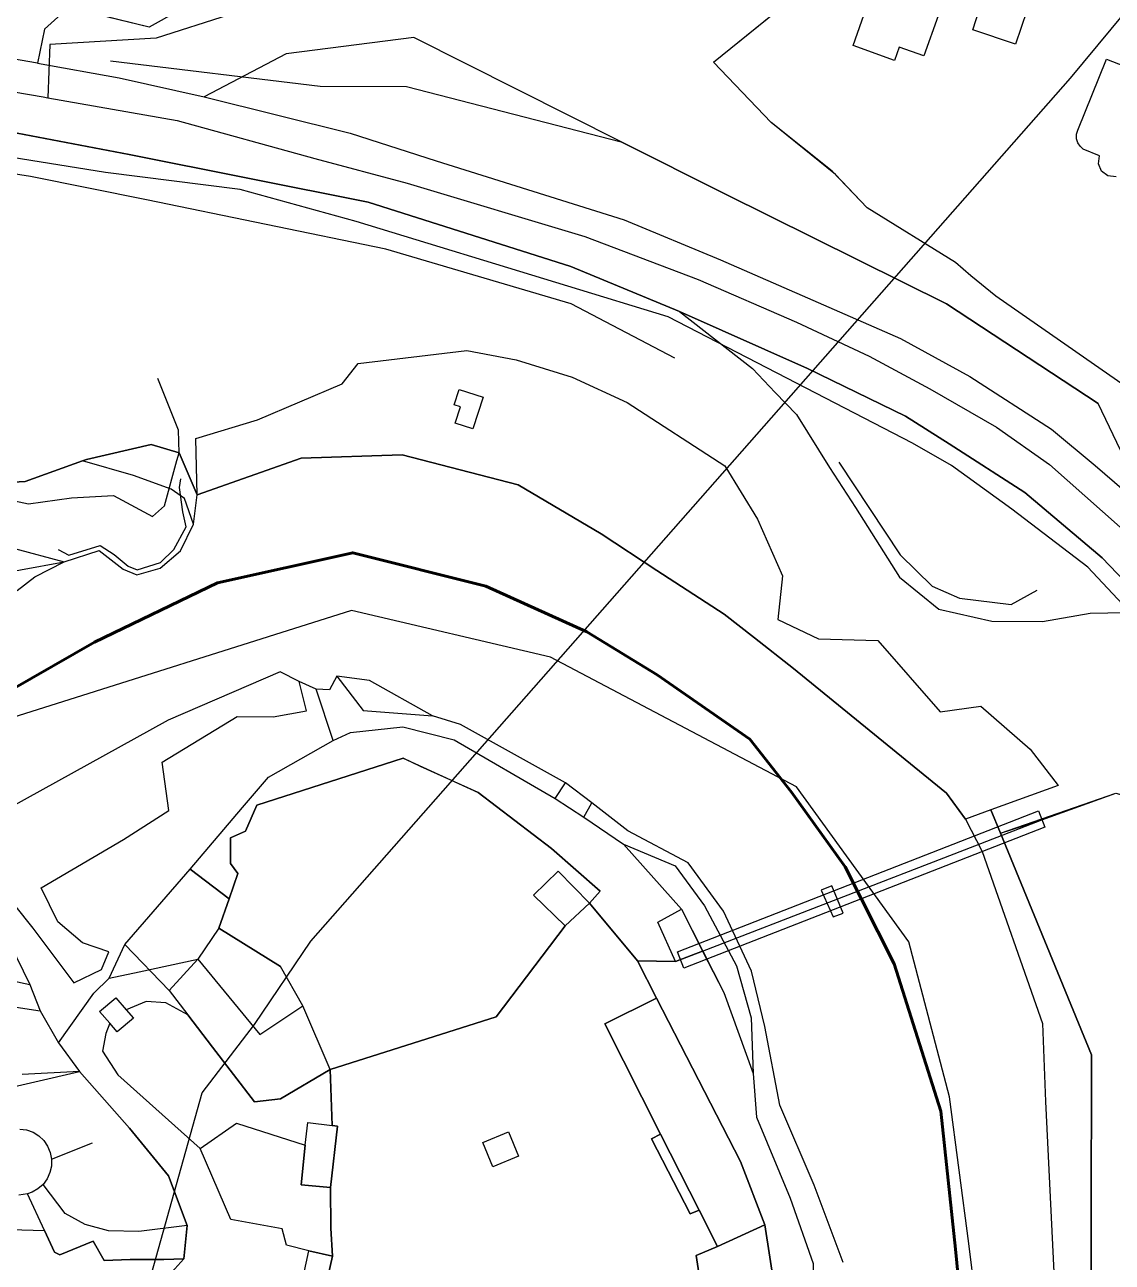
# Model space of a CAD drawing. Header units: millimetres. Extents: x 2635158 to 2636580, y 5834609 to 5836244.
# Drawn here: x 2636082.8 to 2636251, y 5835530.5 to 5835721.9 of the extents above; entities that cross this region are included whole.
import ezdxf

# ---------------------------------------------------------------- set-up
doc = ezdxf.new("R2010")
doc.units = ezdxf.units.MM
for name, color, linetype in [('IRT_OpenStreetMap_Vector geometry_amenity_biergarten', 44, 'Continuous'), ('IRT_OpenStreetMap_Vector geometry_amenity_boat_rental', 44, 'Continuous'), ('IRT_OpenStreetMap_Vector geometry_amenity_parking', 44, 'Continuous'), ('IRT_OpenStreetMap_Vector geometry_amenity_restaurant', 44, 'Continuous'), ('IRT_OpenStreetMap_Vector geometry_barrier_city_wall', 90, 'Continuous'), ('IRT_OpenStreetMap_Vector geometry_barrier_fence', 90, 'Continuous'), ('IRT_OpenStreetMap_Vector geometry_barrier_retaining_wall', 90, 'Continuous'), ('IRT_OpenStreetMap_Vector geometry_barrier_wall', 90, 'Continuous'), ('IRT_OpenStreetMap_Vector geometry_boundary_protected_area', 100, 'Continuous'), ('IRT_OpenStreetMap_Vector geometry_building_garage', 10, 'Continuous'), ('IRT_OpenStreetMap_Vector geometry_building_residential', 10, 'Continuous'), ('IRT_OpenStreetMap_Vector geometry_building_yes', 10, 'Continuous'), ('IRT_OpenStreetMap_Vector geometry_highway_path', 220, 'Continuous'), ('IRT_OpenStreetMap_Vector geometry_highway_residential', 220, 'Continuous'), ('IRT_OpenStreetMap_Vector geometry_highway_secondary', 220, 'Continuous'), ('IRT_OpenStreetMap_Vector geometry_highway_service', 220, 'Continuous'), ('IRT_OpenStreetMap_Vector geometry_highway_steps', 220, 'Continuous'), ('IRT_OpenStreetMap_Vector geometry_highway_via_ferrata', 220, 'Continuous'), ('IRT_OpenStreetMap_Vector geometry_landuse_grass', 60, 'Continuous'), ('IRT_OpenStreetMap_Vector geometry_landuse_industrial', 60, 'Continuous'), ('IRT_OpenStreetMap_Vector geometry_landuse_residential', 60, 'Continuous'), ('IRT_OpenStreetMap_Vector geometry_man_made_bridge', 30, 'Continuous'), ('IRT_OpenStreetMap_Vector geometry_natural_bare_rock', 72, 'Continuous'), ('IRT_OpenStreetMap_Vector geometry_natural_cliff', 72, 'Continuous'), ('IRT_OpenStreetMap_Vector geometry_natural_grassland', 72, 'Continuous'), ('IRT_OpenStreetMap_Vector geometry_natural_scrub', 72, 'Continuous'), ('IRT_OpenStreetMap_Vector geometry_natural_wood', 72, 'Continuous'), ('IRT_OpenStreetMap_Vector geometry_power_minor_line', 154, 'Continuous'), ('IRT_OpenStreetMap_Vector geometry_unknown', 7, 'Continuous')]:
    doc.layers.add(name, color=color, linetype=linetype)
doc.layers.add('IRT_OpenStreetMap_Vector geometry_highway_footway', color=220, linetype='Continuous', lineweight=30)
doc.layers.add('IRT_OpenStreetMap_Vector geometry_waterway_river', color=130, linetype='Continuous', lineweight=60)

msp = doc.modelspace()

# ---------------------------------------------------------------- linework, layer by layer
at = {"layer": 'IRT_OpenStreetMap_Vector geometry_amenity_biergarten'}
msp.add_lwpolyline([(2636109.92, 5835548.1), (2636115.53, 5835552.05), (2636126.14, 5835548.62), (2636125.53, 5835542.48), (2636130.06, 5835542.1), (2636130.12, 5835535.8), (2636130.36, 5835531.44), (2636126.72, 5835532.3), (2636123.24, 5835533.16), (2636122.61, 5835535.7), (2636114.67, 5835537.14), (2636109.92, 5835548.1)], dxfattribs=at)
at = {"layer": 'IRT_OpenStreetMap_Vector geometry_amenity_boat_rental'}
msp.add_lwpolyline([(2636122.34, 5835576.27), (2636112.79, 5835582.2), (2636114.38, 5835586.73), (2636115.74, 5835590.65), (2636114.58, 5835592.18), (2636114.61, 5835596.15), (2636116.93, 5835597.18), (2636118.66, 5835601.23), (2636141.31, 5835608.45), (2636152.92, 5835603.14), (2636164.26, 5835594.5), (2636171.79, 5835587.89), (2636170.16, 5835586.06), (2636166.38, 5835582.53), (2636155.72, 5835568.48), (2636130, 5835560.3), (2636125.8, 5835570.15), (2636122.34, 5835576.27)], dxfattribs=at)
at = {"layer": 'IRT_OpenStreetMap_Vector geometry_amenity_parking'}
for points in [[(2636108.36, 5835591.31), (2636114.38, 5835586.73), (2636112.79, 5835582.2), (2636109.56, 5835577.41), (2636105.11, 5835572.55), (2636098.27, 5835579.68), (2636108.36, 5835591.31)], [(2636112.79, 5835582.2), (2636109.56, 5835577.41), (2636105.11, 5835572.55), (2636108, 5835568.76), (2636111.84, 5835563.76), (2636118.3, 5835555.32), (2636122.36, 5835555.78), (2636130, 5835560.3), (2636125.8, 5835570.15), (2636122.34, 5835576.27), (2636112.79, 5835582.2)]]:
    msp.add_lwpolyline(points, dxfattribs=at)
at = {"layer": 'IRT_OpenStreetMap_Vector geometry_amenity_restaurant'}
msp.add_lwpolyline([(2636130.06, 5835542.1), (2636125.53, 5835542.48), (2636126.14, 5835548.62), (2636126.58, 5835552.12), (2636130.34, 5835551.66), (2636131.14, 5835551.55), (2636130.06, 5835542.1)], dxfattribs=at)
at = {"layer": 'IRT_OpenStreetMap_Vector geometry_barrier_city_wall'}
for points in [[(2636086.93, 5835546.46), (2636093.26, 5835548.96)], [(2636087.4, 5835532.09), (2636085.84, 5835535.43), (2636083.19, 5835541.09)]]:
    msp.add_lwpolyline(points, dxfattribs=at)
at = {"layer": 'IRT_OpenStreetMap_Vector geometry_barrier_fence'}
for points in [[(2636327.06, 5835638.48), (2636326.09, 5835637.41), (2636313.96, 5835643.82), (2636293.31, 5835647.4), (2636270.35, 5835649.35), (2636265.87, 5835656.47), (2636257.73, 5835662.68), (2636233, 5835679.9), (2636229.14, 5835683.07), (2636226.77, 5835685.12), (2636213.11, 5835693.56), (2636207.65, 5835699.25), (2636198.24, 5835706.8), (2636189.32, 5835716.12), (2636219.83, 5835740.82)], [(2636170.16, 5835586.06), (2636171.79, 5835587.89), (2636164.26, 5835594.5), (2636152.92, 5835603.14), (2636143.98, 5835607.2), (2636141.31, 5835608.45), (2636118.66, 5835601.23), (2636116.93, 5835597.18), (2636114.61, 5835596.15), (2636114.58, 5835592.18), (2636115.74, 5835590.65), (2636114.38, 5835586.73), (2636112.79, 5835582.2), (2636122.34, 5835576.27)], [(2636166.38, 5835582.53), (2636155.72, 5835568.48), (2636130, 5835560.3), (2636130.34, 5835551.66)], [(2636125.8, 5835570.15), (2636122.34, 5835576.27)], [(2636130, 5835560.3), (2636125.8, 5835570.15)], [(2636130.06, 5835542.1), (2636130.12, 5835535.8), (2636130.36, 5835531.44)]]:
    msp.add_lwpolyline(points, dxfattribs=at)
at = {"layer": 'IRT_OpenStreetMap_Vector geometry_barrier_retaining_wall'}
msp.add_lwpolyline([(2636107.38, 5835531.02), (2636104.3, 5835530.94), (2636099.07, 5835530.92), (2636095.06, 5835530.8), (2636093.37, 5835533.76), (2636088.18, 5835531.66), (2636087.4, 5835532.09)], dxfattribs=at)
at = {"layer": 'IRT_OpenStreetMap_Vector geometry_barrier_wall'}
msp.add_lwpolyline([(2636180.51, 5835571.38), (2636177.56, 5835577.13), (2636170.16, 5835586.06)], dxfattribs=at)
at = {"layer": 'IRT_OpenStreetMap_Vector geometry_boundary_protected_area'}
msp.add_lwpolyline([(2636216.61, 5835232.4), (2636216.72, 5835241.42), (2636217.86, 5835254.94), (2636213.64, 5835256.2), (2636210.93, 5835265.69), (2636212.12, 5835324.95), (2636192.52, 5835336.67), (2636213.48, 5835393.82), (2636229.11, 5835455.47), (2636232.72, 5835501.65), (2636228.79, 5835533.43), (2636225.81, 5835556.11), (2636219.54, 5835580.05), (2636202.17, 5835604.04), (2636164.11, 5835624.11), (2636133.33, 5835631.31), (2636080.8, 5835614.72), (2636063.49, 5835614.88), (2635999.17, 5835615.93), (2635959.91, 5835626.28), (2635934.22, 5835640.41), (2635913.32, 5835662.2), (2635890.08, 5835692.19), (2635878.51, 5835718.77)], dxfattribs=at)
at = {"layer": 'IRT_OpenStreetMap_Vector geometry_building_garage'}
msp.add_lwpolyline([(2636229.41, 5835721.11), (2636231.93, 5835728.86), (2636238.64, 5835726.67), (2636236.04, 5835718.88), (2636229.41, 5835721.11)], dxfattribs=at)
at = {"layer": 'IRT_OpenStreetMap_Vector geometry_building_residential'}
for points in [[(2636215.25, 5835731.08), (2636218.86, 5835729.81), (2636219.55, 5835731.85), (2636226.28, 5835729.5), (2636221.87, 5835717.08), (2636218.03, 5835718.42), (2636217.31, 5835716.38), (2636210.9, 5835718.68), (2636215.25, 5835731.08)], [(2636245.65, 5835705.6), (2636250.11, 5835716.59), (2636253.8, 5835715.11)], [(2636251.59, 5835698.38), (2636250.33, 5835698.53), (2636249.35, 5835699.26), (2636248.88, 5835700.41), (2636249.04, 5835701.63), (2636246.51, 5835702.65), (2636246.03, 5835703.1), (2636245.67, 5835703.65), (2636245.48, 5835704.28), (2636245.46, 5835704.96), (2636245.65, 5835705.6)]]:
    msp.add_lwpolyline(points, dxfattribs=at)
at = {"layer": 'IRT_OpenStreetMap_Vector geometry_building_yes'}
for points in [[(2636149.96, 5835665.5), (2636153.69, 5835664.28), (2636152.08, 5835659.41), (2636149.36, 5835660.29), (2636150.18, 5835662.8), (2636149.18, 5835663.13), (2636149.96, 5835665.5)], [(2636166.38, 5835582.53), (2636161.46, 5835587.29), (2636165.29, 5835590.99), (2636170.16, 5835586.06), (2636166.38, 5835582.53)], [(2636094.36, 5835569.29), (2636096.86, 5835571.43), (2636098.46, 5835569.57), (2636099.58, 5835568.26), (2636097.08, 5835566.13), (2636095.93, 5835567.47), (2636094.36, 5835569.29)], [(2636189.92, 5835532.93), (2636187.11, 5835538.59), (2636181.12, 5835550.31), (2636172.53, 5835567.38), (2636180.51, 5835571.38), (2636193.48, 5835546.11), (2636197.25, 5835536.3), (2636189.92, 5835532.93)], [(2636082.02, 5835551.12), (2636083.07, 5835550.97), (2636084.07, 5835550.62), (2636084.95, 5835550.06), (2636085.72, 5835549.33), (2636086.32, 5835548.46), (2636086.73, 5835547.48), (2636086.93, 5835546.46), (2636086.91, 5835545.39), (2636086.67, 5835544.38), (2636086.23, 5835543.42), (2636085.61, 5835542.56), (2636084.82, 5835541.86), (2636083.9, 5835541.34), (2636083.19, 5835541.09)], [(2636157.59, 5835550.67), (2636159.16, 5835546.91), (2636155.18, 5835545.25), (2636153.62, 5835549.01), (2636157.59, 5835550.67)], [(2636187.11, 5835538.59), (2636185.69, 5835538.01), (2636179.75, 5835549.59), (2636181.12, 5835550.31), (2636187.11, 5835538.59)], [(2636083.19, 5835541.09), (2636081.86, 5835540.91)], [(2636200.66, 5835514.3), (2636189.55, 5835512.41), (2636186.62, 5835531.57), (2636189.92, 5835532.93), (2636197.25, 5835536.3), (2636200.66, 5835514.3)], [(2636130.36, 5835531.44), (2636129.48, 5835527.6), (2636125.87, 5835528.47), (2636126.72, 5835532.3), (2636130.36, 5835531.44)]]:
    msp.add_lwpolyline(points, dxfattribs=at)
at = {"layer": 'IRT_OpenStreetMap_Vector geometry_highway_footway'}
for points in [[(2635909.46, 5835719.02), (2636014.64, 5835713.11), (2636037.69, 5835711.49), (2636051.96, 5835710.49), (2636072.89, 5835706.79), (2636098.93, 5835701.81), (2636135.92, 5835694.47), (2636167.23, 5835684.52), (2636184.07, 5835677.55)], [(2636184.07, 5835677.55), (2636203.84, 5835668.74), (2636219.03, 5835661.38), (2636225.77, 5835657.07), (2636227.92, 5835655.69), (2636237.46, 5835649.58), (2636249.43, 5835639.44), (2636258.71, 5835629.78), (2636267.02, 5835618.67), (2636278.45, 5835600.19), (2636285.88, 5835584.74), (2636291.17, 5835569.3), (2636296.33, 5835546.71), (2636298.03, 5835521.13)], [(2636130.5, 5835611.2), (2636127.84, 5835619.17)], [(2636095.85, 5835574.47), (2636098.27, 5835579.68), (2636108.36, 5835591.31), (2636116.46, 5835600.82), (2636120.48, 5835605.54), (2636130.5, 5835611.2), (2636133.15, 5835612.43), (2636141.28, 5835613.32), (2636149.2, 5835611.31), (2636164.84, 5835602.21), (2636169.25, 5835599.36), (2636175.38, 5835595.19), (2636184.36, 5835585.12), (2636190.92, 5835572.21), (2636195.44, 5835559.7), (2636195.96, 5835552.93), (2636201.19, 5835540.43), (2636204.73, 5835530.34)], [(2636240.12, 5835598.95), (2636251.55, 5835603.07)], [(2636228.12, 5835594.31), (2636240.12, 5835598.95)], [(2636175.38, 5835595.19), (2636183.37, 5835591.82), (2636187.94, 5835585.65)], [(2636183.46, 5835577.05), (2636187.62, 5835578.65), (2636228.12, 5835594.31)], [(2636187.94, 5835585.65), (2636192.89, 5835576.37), (2636195.14, 5835568.32), (2636195.44, 5835559.7)], [(2635927.89, 5835524.57), (2635939.46, 5835526.71), (2635966.95, 5835531.76), (2636071.12, 5835555.39), (2636091.24, 5835560)], [(2636107.91, 5835536.19), (2636100.44, 5835535.25), (2636095.74, 5835535.37), (2636092.12, 5835536.35), (2636089.01, 5835538.06), (2636085.61, 5835542.56)]]:
    msp.add_lwpolyline(points, dxfattribs=at)
at = {"layer": 'IRT_OpenStreetMap_Vector geometry_highway_path'}
for points in [[(2636236.07, 5835731.31), (2636235.47, 5835733.81), (2636222.41, 5835739.96), (2636215.74, 5835742.78), (2636169.04, 5835724.79), (2636147.12, 5835729.32), (2636125.68, 5835727.11), (2636103.12, 5835719.83), (2636086.66, 5835718.83), (2636086.36, 5835710.61)], [(2636184.07, 5835677.55), (2636195.33, 5835668.73), (2636198.87, 5835665.05), (2636202.17, 5835661.61), (2636207.25, 5835653.41), (2636211.3, 5835647.24), (2636218.11, 5835636.49), (2636224.17, 5835631.5), (2636232.39, 5835629.68), (2636240.22, 5835629.61), (2636247.57, 5835630.92), (2636253.07, 5835631.01), (2636258.71, 5835629.78)], [(2636062.11, 5835634.76), (2636068.58, 5835635.1), (2636088.86, 5835638.85)]]:
    msp.add_lwpolyline(points, dxfattribs=at)
at = {"layer": 'IRT_OpenStreetMap_Vector geometry_highway_residential'}
for points in [[(2636073.17, 5835593.09), (2636078.37, 5835584.05), (2636083.58, 5835573.45), (2636085.18, 5835569.41), (2636088, 5835564.43), (2636091.24, 5835560), (2636098.97, 5835551.26), (2636105.01, 5835543.87), (2636107.91, 5835536.19), (2636107.38, 5835531.02), (2636104.6, 5835527.97), (2636086.82, 5835528.07), (2636074.66, 5835528.71), (2636027.71, 5835531.66), (2636022.92, 5835530.23), (2635982.5, 5835518.22), (2635945.97, 5835505.89), (2635941.79, 5835504.87), (2635929.01, 5835503.55), (2635896.83, 5835509.11), (2635888.6, 5835510.09), (2635878.06, 5835508.8), (2635875.51, 5835508.14)], [(2635964.54, 5835567.26), (2635973.62, 5835564.95), (2636046.75, 5835580.07), (2636057.09, 5835582.12), (2636060.19, 5835582.17), (2636063.39, 5835580.82), (2636070.01, 5835577.06), (2636075.6, 5835575.17), (2636083.58, 5835573.45)]]:
    msp.add_lwpolyline(points, dxfattribs=at)
at = {"layer": 'IRT_OpenStreetMap_Vector geometry_highway_secondary'}
msp.add_lwpolyline([(2636052.27, 5835716.41), (2636085.61, 5835710.74), (2636086.36, 5835710.61), (2636106.36, 5835707.11), (2636127.64, 5835701.19), (2636141.92, 5835697.42), (2636169.39, 5835689.14), (2636186.95, 5835682.49), (2636202.14, 5835675.92), (2636213.39, 5835670.63), (2636222.78, 5835665.58), (2636233.11, 5835659.65), (2636241.3, 5835653.88), (2636254.93, 5835641.76), (2636263.35, 5835633.4)], dxfattribs=at)
at = {"layer": 'IRT_OpenStreetMap_Vector geometry_highway_service'}
for points in [[(2636088, 5835564.43), (2636093.47, 5835572.15), (2636095.85, 5835574.47), (2636100.46, 5835575.45), (2636109.56, 5835577.41), (2636119.14, 5835565.76), (2636125.8, 5835570.15)], [(2636071.36, 5835571.53), (2636085.18, 5835569.41)]]:
    msp.add_lwpolyline(points, dxfattribs=at)
at = {"layer": 'IRT_OpenStreetMap_Vector geometry_highway_steps'}
for points in [[(2636164.84, 5835602.21), (2636166.4, 5835604.66)], [(2636169.25, 5835599.36), (2636170.48, 5835601.56)], [(2636180.69, 5835583.09), (2636184.36, 5835585.12)], [(2636183.46, 5835577.05), (2636180.69, 5835583.09)]]:
    msp.add_lwpolyline(points, dxfattribs=at)
at = {"layer": 'IRT_OpenStreetMap_Vector geometry_highway_via_ferrata'}
msp.add_lwpolyline([(2636088.86, 5835638.85), (2636094.27, 5835640.61), (2636098.02, 5835637.69), (2636100.11, 5835636.82), (2636103.71, 5835637.85), (2636106.86, 5835640.53), (2636108.87, 5835644.68), (2636107.48, 5835648.61), (2636105.42, 5835650.08), (2636099.62, 5835652.17), (2636091.73, 5835654.47)], dxfattribs=at)
at = {"layer": 'IRT_OpenStreetMap_Vector geometry_landuse_grass'}
for points in [[(2636109.45, 5835649.18), (2636109.22, 5835657.9), (2636118.78, 5835660.8), (2636131.86, 5835666.35), (2636134.34, 5835669.49), (2636151.15, 5835671.5), (2636158.79, 5835670.06), (2636167.43, 5835667.38), (2636175.97, 5835663.46), (2636191.05, 5835653.69), (2636196.13, 5835645.41), (2636199.98, 5835636.69), (2636199.25, 5835629.9), (2636205.57, 5835626.95), (2636214.74, 5835626.68), (2636224.36, 5835615.64), (2636230.69, 5835616.49), (2636238.28, 5835609.86), (2636242.63, 5835604.27), (2636232.21, 5835600.46), (2636228.31, 5835599.02), (2636225.38, 5835603.04), (2636218.99, 5835608.29), (2636201.68, 5835622.32), (2636195.65, 5835627.1), (2636190.96, 5835630.73), (2636180.53, 5835637.5), (2636171.93, 5835643.15), (2636159.1, 5835650.77), (2636141.16, 5835655.39), (2636125.51, 5835654.89), (2636109.45, 5835649.18)], [(2636084.04, 5835582.19), (2636090.39, 5835573.72), (2636094.65, 5835575.78), (2636095.77, 5835578.5), (2636091.73, 5835579.92), (2636087.87, 5835583.16), (2636085.33, 5835588.44), (2636098.07, 5835595.9), (2636105.07, 5835600.37), (2636104.05, 5835607.85), (2636115.65, 5835614.94), (2636121.2, 5835614.84), (2636126.37, 5835615.8), (2636125.2, 5835620.32), (2636122.31, 5835621.8), (2636104.95, 5835614.37), (2636077.79, 5835599.35), (2636072.57, 5835597.9), (2636075.06, 5835593.39), (2636084.04, 5835582.19)], [(2636120.48, 5835605.54), (2636130.5, 5835611.2), (2636133.15, 5835612.43), (2636141.28, 5835613.32), (2636149.2, 5835611.31), (2636164.84, 5835602.21), (2636169.25, 5835599.36), (2636175.38, 5835595.19), (2636184.36, 5835585.12), (2636187.62, 5835578.65), (2636183.46, 5835577.05), (2636177.56, 5835577.13), (2636170.16, 5835586.06), (2636171.79, 5835587.89), (2636164.26, 5835594.5), (2636152.92, 5835603.14), (2636143.98, 5835607.2), (2636141.31, 5835608.45), (2636118.66, 5835601.23), (2636116.93, 5835597.18), (2636114.61, 5835596.15), (2636114.58, 5835592.18), (2636115.74, 5835590.65), (2636114.38, 5835586.73), (2636108.36, 5835591.31), (2636116.46, 5835600.82), (2636120.48, 5835605.54)], [(2636228.31, 5835599.02), (2636230.89, 5835594.06), (2636240.22, 5835567.46), (2636240.69, 5835555.37), (2636242.27, 5835522.66), (2636247.66, 5835510.23), (2636247.81, 5835562.58), (2636233.69, 5835596.86), (2636232.21, 5835600.46), (2636228.31, 5835599.02)], [(2636187.62, 5835578.65), (2636190.92, 5835572.21), (2636195.44, 5835559.7), (2636195.96, 5835552.93), (2636201.19, 5835540.43), (2636204.73, 5835530.34), (2636205.16, 5835511.64), (2636204.02, 5835495.64), (2636200.25, 5835495.93), (2636197.93, 5835505.82), (2636197.73, 5835507.37), (2636200.01, 5835509.97), (2636201.3, 5835510.56), (2636200.66, 5835514.3), (2636197.25, 5835536.3), (2636193.48, 5835546.11), (2636180.51, 5835571.38), (2636177.56, 5835577.13), (2636183.46, 5835577.05), (2636187.62, 5835578.65)], [(2636111.84, 5835563.76), (2636108, 5835568.76), (2636104.6, 5835570.66), (2636101.54, 5835570.84), (2636098.46, 5835569.57), (2636099.58, 5835568.26), (2636097.08, 5835566.13), (2636095.93, 5835567.47), (2636095.3, 5835565.87), (2636094.78, 5835563.15), (2636097.16, 5835559.49), (2636109.92, 5835548.1), (2636115.53, 5835552.05), (2636126.14, 5835548.62), (2636126.58, 5835552.12), (2636130.34, 5835551.66), (2636130, 5835560.3), (2636122.36, 5835555.78), (2636118.3, 5835555.32), (2636111.84, 5835563.76)]]:
    msp.add_lwpolyline(points, dxfattribs=at)
at = {"layer": 'IRT_OpenStreetMap_Vector geometry_landuse_industrial'}
msp.add_lwpolyline([(2636129.48, 5835527.6), (2636130.36, 5835531.44), (2636130.12, 5835535.8), (2636130.06, 5835542.1), (2636131.14, 5835551.55), (2636130.34, 5835551.66), (2636130, 5835560.3), (2636155.72, 5835568.48), (2636166.38, 5835582.53), (2636170.16, 5835586.06), (2636177.56, 5835577.13), (2636180.51, 5835571.38), (2636172.53, 5835567.38), (2636181.12, 5835550.31), (2636179.75, 5835549.59), (2636185.69, 5835538.01), (2636187.11, 5835538.59), (2636189.92, 5835532.93), (2636186.62, 5835531.57), (2636189.55, 5835512.41)], dxfattribs=at)
at = {"layer": 'IRT_OpenStreetMap_Vector geometry_landuse_residential'}
for points in [[(2636257.73, 5835662.68), (2636233, 5835679.9), (2636229.14, 5835683.07), (2636226.77, 5835685.12), (2636213.11, 5835693.56), (2636208.17, 5835698.72), (2636198.24, 5835706.8), (2636189.32, 5835716.12), (2636208.66, 5835731.79)], [(2636115.18, 5835728.92), (2636102.01, 5835721.53), (2636092.13, 5835723.95)], [(2636084.76, 5835715.98), (2636073.11, 5835717.97), (2636065.8, 5835719.91), (2636060.48, 5835723.36)], [(2636088.43, 5835723.52), (2636085.82, 5835721.2), (2636084.76, 5835715.98)]]:
    msp.add_lwpolyline(points, dxfattribs=at)
at = {"layer": 'IRT_OpenStreetMap_Vector geometry_man_made_bridge'}
msp.add_lwpolyline([(2636239.61, 5835600.33), (2636240.59, 5835597.8), (2636184.75, 5835576.01), (2636183.76, 5835578.54), (2636239.61, 5835600.33)], dxfattribs=at)
at = {"layer": 'IRT_OpenStreetMap_Vector geometry_natural_bare_rock'}
for points in [[(2636256.99, 5835646.33), (2636248.84, 5835663.34), (2636225.38, 5835678.73), (2636191.17, 5835695.71), (2636175.03, 5835703.79), (2636142.96, 5835719.91), (2636123.23, 5835717.38), (2636110.54, 5835710.76), (2636133.1, 5835705.11), (2636146.43, 5835700.86), (2636175.51, 5835691.73), (2636190.41, 5835685.52), (2636204.66, 5835679.32), (2636218.25, 5835673.4), (2636228.96, 5835667.49), (2636241.59, 5835659.37), (2636248.35, 5835653.76), (2636256.99, 5835646.33)], [(2636109.45, 5835649.18), (2636106.65, 5835655.7), (2636102.32, 5835656.98), (2636092.33, 5835654.68), (2636091.73, 5835654.47), (2636082.86, 5835651.27), (2636078.11, 5835650.98), (2636075.27, 5835646.74), (2636081.2, 5835640.88), (2636088.86, 5835638.85), (2636094.27, 5835640.61), (2636098.02, 5835637.69), (2636100.11, 5835636.82), (2636103.71, 5835637.85), (2636106.86, 5835640.53), (2636108.87, 5835644.68), (2636109.45, 5835649.18)]]:
    msp.add_lwpolyline(points, dxfattribs=at)
at = {"layer": 'IRT_OpenStreetMap_Vector geometry_natural_cliff'}
for points in [[(2636096.03, 5835716.31), (2636128.46, 5835712.4), (2636141.85, 5835712.37), (2636175.03, 5835703.79), (2636191.17, 5835695.71), (2636225.38, 5835678.73), (2636248.84, 5835663.34)], [(2636183.36, 5835670.35), (2636167.28, 5835678.76), (2636138.62, 5835687.21), (2636101.59, 5835694.84), (2636083.67, 5835698.42), (2636066.11, 5835701.16)], [(2636063.45, 5835660.32), (2636074.45, 5835649.71), (2636083.38, 5835647.83), (2636089.99, 5835648.72), (2636096.49, 5835649.1), (2636102.55, 5835645.87), (2636104.39, 5835647.49), (2636106.29, 5835654.51), (2636106.65, 5835655.7), (2636106.54, 5835659.22), (2636103.38, 5835667.19)], [(2636208.72, 5835654.27), (2636218.17, 5835639.91), (2636223.15, 5835635.05), (2636227.39, 5835633.2), (2636235.34, 5835632.24), (2636239.4, 5835634.46)], [(2636087.95, 5835640.73), (2636089.57, 5835639.87), (2636094.45, 5835641.36), (2636096.59, 5835639.95), (2636098.79, 5835638.19), (2636100.19, 5835637.62), (2636103.78, 5835638.75), (2636105.82, 5835640.76), (2636107.72, 5835644.27), (2636107.23, 5835646.57), (2636106.72, 5835650.31), (2636106.93, 5835651.65)]]:
    msp.add_lwpolyline(points, dxfattribs=at)
at = {"layer": 'IRT_OpenStreetMap_Vector geometry_natural_grassland'}
msp.add_lwpolyline([(2636131.05, 5835621.17), (2636135.12, 5835615.85), (2636145.85, 5835615.03), (2636136.1, 5835620.49), (2636131.05, 5835621.17)], dxfattribs=at)
at = {"layer": 'IRT_OpenStreetMap_Vector geometry_natural_scrub'}
for points in [[(2636257.73, 5835662.68), (2636233, 5835679.9), (2636229.14, 5835683.07), (2636226.77, 5835685.12), (2636213.11, 5835693.56), (2636208.17, 5835698.72), (2636207.65, 5835699.25), (2636198.24, 5835706.8), (2636189.32, 5835716.12), (2636208.66, 5835731.79)], [(2636115.18, 5835728.92), (2636102.01, 5835721.53), (2636095.62, 5835723.05)], [(2636088.43, 5835723.52), (2636085.82, 5835721.2), (2636084.76, 5835715.98), (2636097.38, 5835713.69), (2636110.54, 5835710.76), (2636133.1, 5835705.11)], [(2636133.1, 5835705.11), (2636146.43, 5835700.86), (2636175.51, 5835691.73), (2636190.41, 5835685.52), (2636204.66, 5835679.32), (2636218.25, 5835673.4), (2636228.96, 5835667.49), (2636241.59, 5835659.37), (2636248.35, 5835653.76), (2636256.99, 5835646.33)]]:
    msp.add_lwpolyline(points, dxfattribs=at)
at = {"layer": 'IRT_OpenStreetMap_Vector geometry_natural_wood'}
for points in [[(2636257.99, 5835626.51), (2636247.24, 5835637.99), (2636235.49, 5835647), (2636226.13, 5835653.71), (2636220.1, 5835657.2), (2636202.18, 5835666.47), (2636182.31, 5835676.72), (2636166.78, 5835681.45), (2636134.03, 5835691.49), (2636116.11, 5835696.41), (2636095.28, 5835699.05), (2636069.22, 5835703.24), (2636050.02, 5835705.99)], [(2636078.11, 5835650.98), (2636082.86, 5835651.27), (2636091.73, 5835654.47), (2636092.33, 5835654.68), (2636102.32, 5835656.98), (2636106.65, 5835655.7), (2636109.45, 5835649.18), (2636109.22, 5835657.9), (2636118.78, 5835660.8), (2636131.86, 5835666.35), (2636134.34, 5835669.49), (2636151.15, 5835671.5), (2636158.79, 5835670.06), (2636167.43, 5835667.38), (2636175.97, 5835663.46), (2636191.05, 5835653.69), (2636196.13, 5835645.41), (2636199.98, 5835636.69), (2636199.25, 5835629.9), (2636205.57, 5835626.95), (2636214.74, 5835626.68), (2636224.36, 5835615.64), (2636230.69, 5835616.49), (2636238.28, 5835609.86), (2636242.63, 5835604.27), (2636232.21, 5835600.46), (2636233.69, 5835596.86), (2636251.55, 5835603.07)], [(2636233.69, 5835596.86), (2636240.12, 5835598.95), (2636251.55, 5835603.07), (2636257.14, 5835601.59), (2636262.18, 5835597.16), (2636274.59, 5835574.14), (2636295.14, 5835526.32), (2636294.22, 5835525.77), (2636295.76, 5835521.49), (2636295.93, 5835518.64), (2636294.52, 5835504.57), (2636292.37, 5835493.64), (2636288.82, 5835476.06), (2636278.12, 5835442.3), (2636265, 5835403.13), (2636249.97, 5835358.22), (2636238.58, 5835324.22), (2636224.56, 5835280.6), (2636218.84, 5835278.62), (2636212.1, 5835261.29), (2636195.48, 5835246.42), (2636193.34, 5835243.82), (2636188.75, 5835238.43)], [(2636147.95, 5835233.53), (2636181.5, 5835254.87), (2636192.25, 5835275.12), (2636197.43, 5835285.18), (2636212.12, 5835324.95), (2636204.97, 5835329.06), (2636231.31, 5835387.71), (2636236.25, 5835431.11), (2636242.52, 5835451.22), (2636250.51, 5835475.05), (2636249.05, 5835486.32), (2636247.63, 5835497.28), (2636247.66, 5835510.23), (2636247.81, 5835562.58), (2636233.69, 5835596.86)], [(2636064.77, 5835536.06), (2636085.84, 5835535.43), (2636087.4, 5835532.09), (2636088.18, 5835531.66), (2636093.37, 5835533.76), (2636095.06, 5835530.8), (2636099.07, 5835530.92), (2636104.3, 5835530.94), (2636107.38, 5835531.02), (2636107.91, 5835536.19), (2636105.01, 5835543.87), (2636098.97, 5835551.26), (2636091.24, 5835560), (2636082.36, 5835559.54)]]:
    msp.add_lwpolyline(points, dxfattribs=at)
at = {"layer": 'IRT_OpenStreetMap_Vector geometry_power_minor_line'}
msp.add_lwpolyline([(2636099.47, 5835518.4), (2636110.22, 5835556.74), (2636118.34, 5835567.3), (2636127.02, 5835580.16), (2636244.54, 5835713.66), (2636366.34, 5835860.4)], dxfattribs=at)
at = {"layer": 'IRT_OpenStreetMap_Vector geometry_unknown'}
for points in [[(2636258.71, 5835629.78), (2636249.43, 5835639.44), (2636237.46, 5835649.58), (2636225.77, 5835657.07), (2636219.03, 5835661.38), (2636203.84, 5835668.74), (2636184.07, 5835677.55), (2636167.23, 5835684.52), (2636135.92, 5835694.47), (2636098.93, 5835701.81), (2636072.89, 5835706.79)], [(2636078.11, 5835650.98), (2636082.86, 5835651.27), (2636091.73, 5835654.47), (2636092.33, 5835654.68), (2636102.32, 5835656.98), (2636106.65, 5835655.7), (2636109.45, 5835649.18), (2636109.22, 5835657.9), (2636118.78, 5835660.8), (2636131.86, 5835666.35), (2636134.34, 5835669.49), (2636151.15, 5835671.5), (2636158.79, 5835670.06), (2636167.43, 5835667.38), (2636175.97, 5835663.46), (2636191.05, 5835653.69), (2636196.13, 5835645.41), (2636199.98, 5835636.69), (2636199.25, 5835629.9), (2636205.57, 5835626.95), (2636214.74, 5835626.68), (2636224.36, 5835615.64), (2636230.69, 5835616.49), (2636238.28, 5835609.86), (2636242.63, 5835604.27), (2636232.21, 5835600.46), (2636233.69, 5835596.86), (2636247.81, 5835562.58), (2636247.66, 5835510.23)], [(2636081.61, 5835634.38), (2636084.34, 5835636.54), (2636088.86, 5835638.85), (2636094.27, 5835640.61), (2636098.02, 5835637.69), (2636100.11, 5835636.82), (2636103.71, 5835637.85), (2636106.86, 5835640.53), (2636108.87, 5835644.68), (2636109.45, 5835649.18), (2636125.51, 5835654.89), (2636141.16, 5835655.39), (2636159.1, 5835650.77), (2636171.93, 5835643.15), (2636180.53, 5835637.5), (2636190.96, 5835630.73), (2636195.65, 5835627.1), (2636201.68, 5835622.32), (2636218.99, 5835608.29), (2636225.38, 5835603.04), (2636228.31, 5835599.02), (2636230.89, 5835594.06), (2636240.22, 5835567.46), (2636240.69, 5835555.37), (2636242.27, 5835522.66)], [(2636209.35, 5835530.46), (2636204.88, 5835542.42), (2636199.56, 5835554.82), (2636197.24, 5835566.95), (2636195.2, 5835575.55), (2636190.85, 5835584.8), (2636185.42, 5835592.29), (2636176.09, 5835597.22), (2636170.48, 5835601.56), (2636166.4, 5835604.66), (2636150.2, 5835613.7), (2636145.85, 5835615.03), (2636136.1, 5835620.49), (2636131.05, 5835621.17), (2636129.91, 5835619.04), (2636127.84, 5835619.17), (2636125.2, 5835620.32), (2636122.31, 5835621.8), (2636104.95, 5835614.37), (2636077.79, 5835599.35)], [(2636207.62, 5835588.73), (2636205.97, 5835588.08), (2636207.84, 5835583.93), (2636209.35, 5835584.5), (2636207.62, 5835588.73)]]:
    msp.add_lwpolyline(points, dxfattribs=at)
at = {"layer": 'IRT_OpenStreetMap_Vector geometry_waterway_river'}
msp.add_lwpolyline([(2636229.84, 5835500.79), (2636226.75, 5835532.56), (2636224.47, 5835553.87), (2636217.24, 5835576.69), (2636209.69, 5835591.65), (2636201.38, 5835603.24), (2636194.96, 5835611.39), (2636180.61, 5835621.36), (2636169.72, 5835628.02), (2636154.08, 5835635.05), (2636133.52, 5835640.23), (2636112.58, 5835635.6), (2636093.59, 5835626.39), (2636080.6, 5835619), (2636065.87, 5835611.55), (2636017.62, 5835606.38), (2635972.35, 5835618.13), (2635941.24, 5835632.6), (2635922.28, 5835645.83), (2635911.4, 5835654.81), (2635896.56, 5835672.48), (2635890.18, 5835683.04), (2635880.79, 5835701.48)], dxfattribs=at)

doc.saveas('drawing.dxf')
